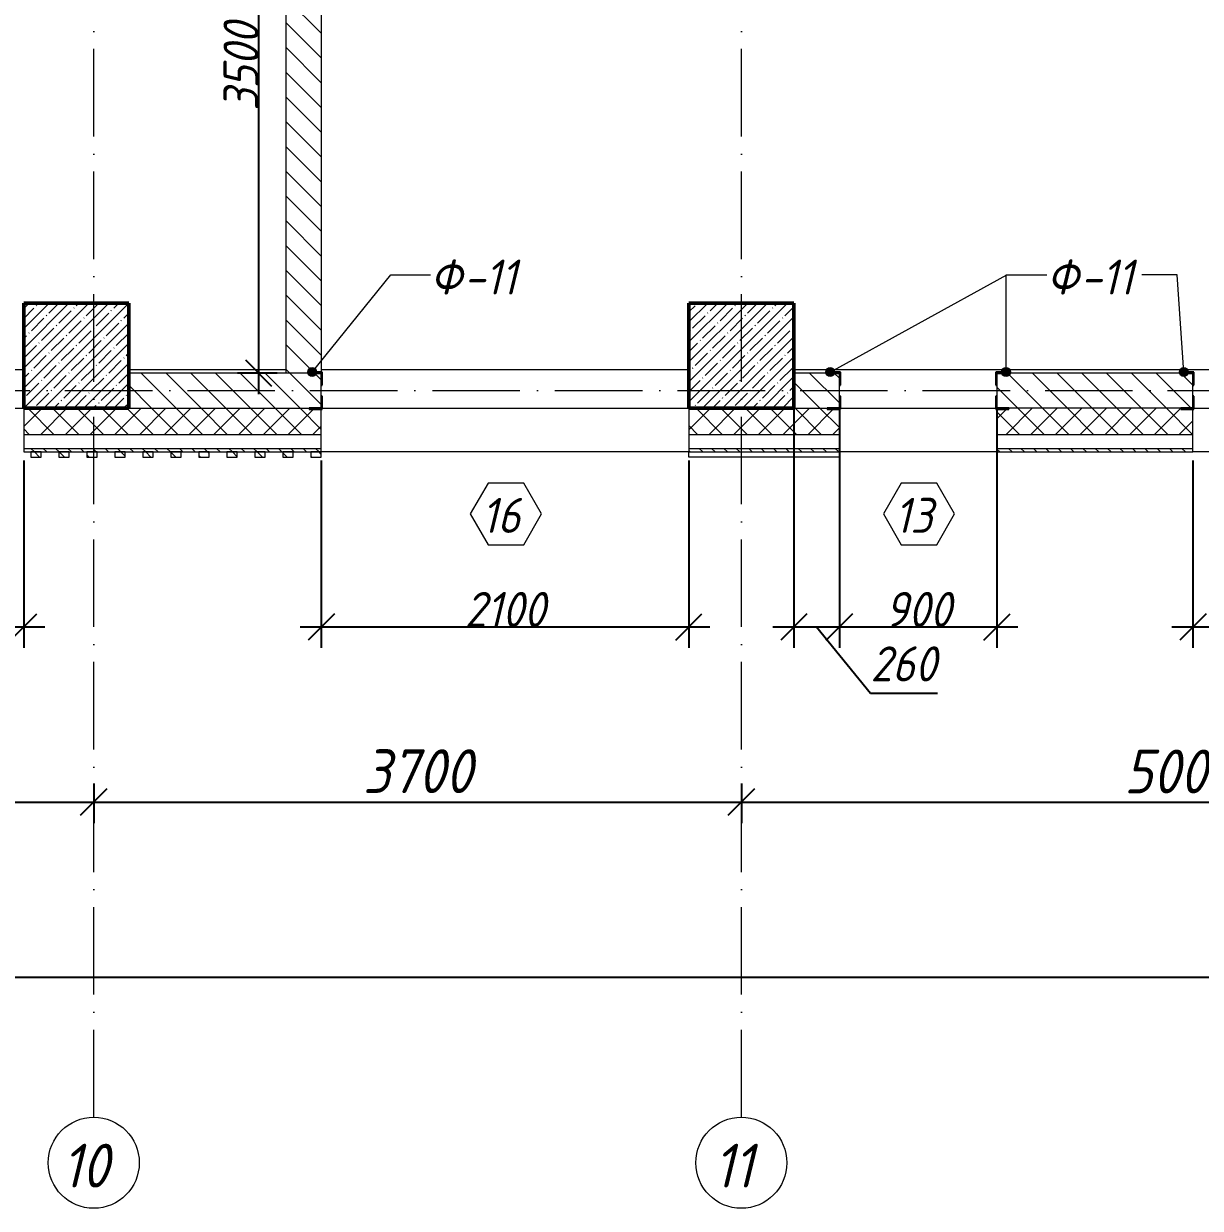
# Model space of a CAD drawing. Header units: millimetres. Extents: x -6064 to 178764, y -5836 to 29924.
# Drawn here: x 29210 to 35932, y -4670 to 2095 of the extents above; entities that cross this region are included whole.
import ezdxf

# ---------------------------------------------------------------- set-up
doc = ezdxf.new("R2010")
doc.units = ezdxf.units.MM
doc.linetypes.add('50_200_ШТРИХ_1Т_ш5_п1_п1_', pattern=[700, 500, -100, 0, -100])
doc.layers.add('A-ANNO-DIMS', color=7, linetype='Continuous')
for name, color, linetype, lineweight in [('A-GENM-1', 7, 'Continuous', 25), ('A-GENM-IDEN', 7, 'Continuous', 9), ('A-GLAZ-IDEN', 7, 'Continuous', 9), ('A-WALL-4', 7, 'Continuous', 9), ('A-WALL-FNSH-1', 7, 'Continuous', 9), ('A-WALL-FNSH-5', 7, 'Continuous', 5), ('A-WALL-PATT-1', 7, 'Continuous', 5), ('I-WALL', 7, 'Continuous', 5), ('S-COLS-1', 7, 'Continuous', 5), ('S-COLS-2', 7, 'Continuous', 50), ('Оси', 7, 'Continuous', 9), ('Оси-1', 7, '50_200_ШТРИХ_1Т_ш5_п1_п1_', 9)]:
    doc.layers.add(name, color=color, linetype=linetype, lineweight=lineweight)
for name, color, linetype, lineweight, true_color in [('A-WALL-1', 7, 'Continuous', 13, 0xce0000), ('A-WALL-FNSH-2', 7, 'Continuous', 13, 0xce0000), ('A-WALL-PATT-2', 7, 'Continuous', 5, 0xce0000)]:
    doc.layers.add(name, color=color, linetype=linetype, lineweight=lineweight, true_color=true_color)
doc.styles.add('ISOCPEUR_I', font='isocpeui.ttf', dxfattribs={"width": 0.9, "height": 250})
doc.styles.add('ISOCPEUR_I_2', font='isocpeui.ttf', dxfattribs={"width": 0.9, "height": 200})
doc.dimstyles.new('ISO-2_0_0_9К_СРЕДНИЙ', dxfattribs={"dimscale": 304.8, "dimtxt": 199.196235, "dimasz": 0.492126, "dimexe": 0.393701, "dimexo": 0, "dimgap": 0, "dimtad": 1, "dimdec": 0, "dimzin": 0, "dimdsep": 46, "dimtxsty": 'ISOCPEUR_I_2', "dimblk1": 'OBLIQUE', "dimblk2": 'OBLIQUE', "dimsah": 1, "dimcen": 0.09, "dimdle": 0.393701, "dimazin": 0, "dimtfac": 1, "dimtdec": 4, "dimtix": 1, "dimtmove": 1, "dimatfit": 3, "dimfxl": 1, "dimtvp": 1, "dimtolj": 1, "dimtzin": 0, "dimarcsym": 2})
doc.dimstyles.new('ISO-2_0_0_9К_СРЕДНИЙ_2', dxfattribs={"dimscale": 304.8, "dimtxt": 199.196235, "dimasz": 0.492126, "dimexe": 0.393701, "dimexo": 0, "dimgap": 0, "dimtad": 1, "dimdec": 0, "dimzin": 0, "dimdsep": 46, "dimtxsty": 'ISOCPEUR_I_2', "dimblk1": 'OBLIQUE', "dimblk2": 'OBLIQUE', "dimsah": 1, "dimcen": 0.09, "dimdle": 0.393701, "dimazin": 0, "dimtfac": 1, "dimtdec": 4, "dimtix": 1, "dimtmove": 0, "dimatfit": 3, "dimfxl": 1, "dimtvp": 1, "dimtolj": 1, "dimtzin": 0, "dimarcsym": 2})
doc.dimstyles.new('ISO-2_5_0_9К_БОЛЬШОЙ__с_подложкой_', dxfattribs={"dimscale": 304.8, "dimtxt": 248.995294, "dimasz": 0.492126, "dimexe": 0.393701, "dimexo": 0, "dimgap": 0.164042, "dimtad": 1, "dimdec": 0, "dimzin": 0, "dimdsep": 46, "dimtxsty": 'ISOCPEUR_I', "dimblk1": 'OBLIQUE', "dimblk2": 'OBLIQUE', "dimsah": 1, "dimcen": 0.09, "dimdle": 0.393701, "dimazin": 0, "dimtfac": 1, "dimtdec": 4, "dimtix": 1, "dimtmove": 0, "dimatfit": 3, "dimfxl": 1, "dimtvp": 1, "dimtfill": 1, "dimtolj": 1, "dimtzin": 0, "dimarcsym": 2})
doc.dimstyles.new('ISO-2_5_0_9К_БОЛЬШОЙ__с_подложкой__2', dxfattribs={"dimscale": 304.8, "dimtxt": 248.995294, "dimasz": 0.492126, "dimexe": 0.393701, "dimexo": 0, "dimgap": 0.164042, "dimtad": 1, "dimdec": 0, "dimzin": 0, "dimdsep": 46, "dimtxsty": 'ISOCPEUR_I', "dimblk1": 'OBLIQUE', "dimblk2": 'OBLIQUE', "dimsah": 1, "dimcen": 0.09, "dimdle": 0.393701, "dimazin": 0, "dimtfac": 1, "dimtdec": 4, "dimtix": 1, "dimtmove": 2, "dimatfit": 3, "dimfxl": 1, "dimtvp": 1, "dimtfill": 1, "dimtolj": 1, "dimtzin": 0, "dimarcsym": 2})
pattern_1 = [(45, (0, 0), (-57.02463, 57.02463), []), (45, (57.025, 0), (-57.02463, 57.02463), [100.806, -20.161, 3.353, -16.808])]
pattern_2 = [(135, (0, 0), (-35.35534, -35.35534), [])]
pattern_3 = [(45, (0, 0), (-70.71068, 70.71068), []), (135, (0, 0), (-70.71068, -70.71068), [])]
pattern_4 = [(135, (0, 0), (-70.71068, -70.71068), [])]

# ---------------------------------------------------------------- blocks, each defined once
blk = doc.blocks.new('Фахверк_СКБ_Уголок - Ф-11_200х2500 h-28441216-АР1_1_Кладочный план 2 этажа')
at = {"layer": 'A-GENM-1'}
for p, q in [((200, 156), (125, 156)), ((125, 156), (125, 81)), ((131, 81), (131, 150)), ((131, 150), (200, 150)), ((200, 150), (200, 156)), ((125, 81), (131, 81)), ((131, 19), (125, 19)), ((125, 19), (125, -56)), ((131, -50), (131, 19)), ((125, -56), (200, -56)), ((200, -50), (131, -50)), ((200, -56), (200, -50))]:
    blk.add_line(p, q, dxfattribs=at)
blk = doc.blocks.new('Ось сетки - Круг_Ø6_00__ISO-2_5_0_9K_ кружки поменьше-23056867-АР1_1_Кладочный план 2 этажа')
at = {"layer": 'Оси'}
blk.add_circle((0, 0), 2.6, dxfattribs=at)
blk = doc.blocks.new('_Oblique')
at = {"color": 0, "linetype": 'ByBlock', "lineweight": -2}
blk.add_line((-0.5, -0.5), (0.5, 0.5), dxfattribs=at)
blk = doc.blocks.new('DIMBLOCK79-АР1_1_Кладочный план 2 этажа')
at = {"layer": 'A-ANNO-DIMS', "color": 0, "lineweight": -2, "transparency": 16777216}
for p, q in [((26409.7, -403), (26409.7, -1470)), ((29209.7, -400), (29209.7, -1470)), ((26289.7, -1350), (29329.7, -1350))]:
    blk.add_line(p, q, dxfattribs=at)
at = {"layer": 'Defpoints', "color": 0, "transparency": 16777216}
for p in [(26409.7, -403), (29209.7, -400), (29209.7, -1350)]:
    blk.add_point(p, dxfattribs=at)
at = {"layer": 'A-ANNO-DIMS', "color": 0, "lineweight": -2, "transparency": 16777216, "xscale": 150, "yscale": 150, "zscale": 150, "rotation": 180}
blk.add_blockref('_Oblique', (26409.7, -1350), dxfattribs=at)
at = {"layer": 'A-ANNO-DIMS', "color": 0, "lineweight": -2, "transparency": 16777216, "xscale": 150, "yscale": 150, "zscale": 150}
blk.add_blockref('_Oblique', (29209.7, -1350), dxfattribs=at)
at = {"layer": 'A-ANNO-DIMS', "color": 0, "transparency": 16777216, "insert": (27809.7, -1250), "char_height": 200, "width": 606.782, "attachment_point": 5, "style": 'ISOCPEUR_I_2'}
blk.add_mtext('\\A1;2800', dxfattribs=at)
blk = doc.blocks.new('DIMBLOCK80-АР1_1_Кладочный план 2 этажа')
at = {"layer": 'A-ANNO-DIMS', "color": 0, "lineweight": -2, "transparency": 16777216}
for p, q in [((30910, -400), (30910, -1470)), ((33010, -400), (33010, -1470)), ((30790, -1350), (33130, -1350))]:
    blk.add_line(p, q, dxfattribs=at)
at = {"layer": 'Defpoints', "color": 0, "transparency": 16777216}
for p in [(30910, -400), (33010, -400), (33010, -1350)]:
    blk.add_point(p, dxfattribs=at)
at = {"layer": 'A-ANNO-DIMS', "color": 0, "lineweight": -2, "transparency": 16777216, "xscale": 150, "yscale": 150, "zscale": 150, "rotation": 180}
blk.add_blockref('_Oblique', (30910, -1350), dxfattribs=at)
at = {"layer": 'A-ANNO-DIMS', "color": 0, "lineweight": -2, "transparency": 16777216, "xscale": 150, "yscale": 150, "zscale": 150}
blk.add_blockref('_Oblique', (33010, -1350), dxfattribs=at)
at = {"layer": 'A-ANNO-DIMS', "color": 0, "transparency": 16777216, "insert": (31960, -1250), "char_height": 200, "width": 560.814, "attachment_point": 5, "style": 'ISOCPEUR_I_2'}
blk.add_mtext('\\A1;2100', dxfattribs=at)
blk = doc.blocks.new('DIMBLOCK81-АР1_1_Кладочный план 2 этажа')
at = {"layer": 'A-ANNO-DIMS', "color": 0, "lineweight": -2, "transparency": 16777216}
for p, q in [((33610, -100), (33610, -1470)), ((33870, -100), (33870, -1470)), ((33490, -1350), (33990, -1350)), ((33740, -1350), (34048, -1727.5)), ((34048, -1727.5), (34430.3, -1727.5))]:
    blk.add_line(p, q, dxfattribs=at)
at = {"layer": 'Defpoints', "color": 0, "transparency": 16777216}
for p in [(33610, -100), (33870, -100), (33870, -1350)]:
    blk.add_point(p, dxfattribs=at)
at = {"layer": 'A-ANNO-DIMS', "color": 0, "lineweight": -2, "transparency": 16777216, "xscale": 150, "yscale": 150, "zscale": 150, "rotation": 180}
blk.add_blockref('_Oblique', (33610, -1350), dxfattribs=at)
at = {"layer": 'A-ANNO-DIMS', "color": 0, "lineweight": -2, "transparency": 16777216, "xscale": 150, "yscale": 150, "zscale": 150}
blk.add_blockref('_Oblique', (33870, -1350), dxfattribs=at)
at = {"layer": 'A-ANNO-DIMS', "color": 0, "transparency": 16777216, "insert": (34048, -1460.9), "char_height": 200, "width": 455.087, "attachment_point": 1, "line_spacing_factor": 1.149209, "style": 'ISOCPEUR_I_2'}
blk.add_mtext('\\A1;260', dxfattribs=at)
blk = doc.blocks.new('DIMBLOCK82-АР1_1_Кладочный план 2 этажа')
at = {"layer": 'A-ANNO-DIMS', "color": 0, "lineweight": -2, "transparency": 16777216}
for p, q in [((33870, -100), (33870, -1470)), ((34770, -100), (34770, -1470)), ((33750, -1350), (34890, -1350))]:
    blk.add_line(p, q, dxfattribs=at)
at = {"layer": 'Defpoints', "color": 0, "transparency": 16777216}
for p in [(33870, -100), (34770, -100), (34770, -1350)]:
    blk.add_point(p, dxfattribs=at)
at = {"layer": 'A-ANNO-DIMS', "color": 0, "lineweight": -2, "transparency": 16777216, "xscale": 150, "yscale": 150, "zscale": 150, "rotation": 180}
blk.add_blockref('_Oblique', (33870, -1350), dxfattribs=at)
at = {"layer": 'A-ANNO-DIMS', "color": 0, "lineweight": -2, "transparency": 16777216, "xscale": 150, "yscale": 150, "zscale": 150}
blk.add_blockref('_Oblique', (34770, -1350), dxfattribs=at)
at = {"layer": 'A-ANNO-DIMS', "color": 0, "transparency": 16777216, "insert": (34320, -1250), "char_height": 200, "width": 455.087, "attachment_point": 5, "style": 'ISOCPEUR_I_2'}
blk.add_mtext('\\A1;900', dxfattribs=at)
blk = doc.blocks.new('DIMBLOCK83-АР1_1_Кладочный план 2 этажа')
at = {"layer": 'A-ANNO-DIMS', "color": 0, "lineweight": -2, "transparency": 16777216}
for p, q in [((35890, -400), (35890, -1470)), ((37990, -400), (37990, -1470)), ((35770, -1350), (38110, -1350))]:
    blk.add_line(p, q, dxfattribs=at)
at = {"layer": 'Defpoints', "color": 0, "transparency": 16777216}
for p in [(35890, -400), (37990, -400), (37990, -1350)]:
    blk.add_point(p, dxfattribs=at)
at = {"layer": 'A-ANNO-DIMS', "color": 0, "lineweight": -2, "transparency": 16777216, "xscale": 150, "yscale": 150, "zscale": 150, "rotation": 180}
blk.add_blockref('_Oblique', (35890, -1350), dxfattribs=at)
at = {"layer": 'A-ANNO-DIMS', "color": 0, "lineweight": -2, "transparency": 16777216, "xscale": 150, "yscale": 150, "zscale": 150}
blk.add_blockref('_Oblique', (37990, -1350), dxfattribs=at)
at = {"layer": 'A-ANNO-DIMS', "color": 0, "transparency": 16777216, "insert": (36940, -1250), "char_height": 200, "width": 560.814, "attachment_point": 5, "style": 'ISOCPEUR_I_2'}
blk.add_mtext('\\A1;2100', dxfattribs=at)
blk = doc.blocks.new('DIMBLOCK136-АР1_1_Кладочный план 2 этажа')
at = {"layer": 'A-ANNO-DIMS', "color": 0, "lineweight": -2, "transparency": 16777216}
for p, q in [((25910, -2244.1), (25910, -2470.2)), ((29610, -2244.1), (29610, -2470.2)), ((25790, -2350.2), (29730, -2350.2))]:
    blk.add_line(p, q, dxfattribs=at)
at = {"layer": 'Defpoints', "color": 0, "transparency": 16777216}
for p in [(25910, -2244.1), (29610, -2244.1), (29610, -2350.2)]:
    blk.add_point(p, dxfattribs=at)
at = {"layer": 'A-ANNO-DIMS', "color": 0, "lineweight": -2, "transparency": 16777216, "xscale": 150, "yscale": 150, "zscale": 150, "rotation": 180}
blk.add_blockref('_Oblique', (25910, -2350.2), dxfattribs=at)
at = {"layer": 'A-ANNO-DIMS', "color": 0, "lineweight": -2, "transparency": 16777216, "xscale": 150, "yscale": 150, "zscale": 150}
blk.add_blockref('_Oblique', (29610, -2350.2), dxfattribs=at)
at = {"layer": 'A-ANNO-DIMS', "color": 0, "transparency": 16777216, "insert": (27760, -2173.6), "char_height": 250, "width": 758.478, "attachment_point": 5, "style": 'ISOCPEUR_I', "bg_fill": 3, "box_fill_scale": 1.1, "bg_fill_color": 256, "bg_fill_true_color": 13158600, "bg_fill_transparency": 0}
blk.add_mtext('\\A1;3700', dxfattribs=at)
blk = doc.blocks.new('DIMBLOCK137-АР1_1_Кладочный план 2 этажа')
at = {"layer": 'A-ANNO-DIMS', "color": 0, "lineweight": -2, "transparency": 16777216}
for p, q in [((29610, -2244.1), (29610, -2470.2)), ((33310, -2244.1), (33310, -2470.2)), ((29490, -2350.2), (33430, -2350.2))]:
    blk.add_line(p, q, dxfattribs=at)
at = {"layer": 'Defpoints', "color": 0, "transparency": 16777216}
for p in [(29610, -2244.1), (33310, -2244.1), (33310, -2350.2)]:
    blk.add_point(p, dxfattribs=at)
at = {"layer": 'A-ANNO-DIMS', "color": 0, "lineweight": -2, "transparency": 16777216, "xscale": 150, "yscale": 150, "zscale": 150, "rotation": 180}
blk.add_blockref('_Oblique', (29610, -2350.2), dxfattribs=at)
at = {"layer": 'A-ANNO-DIMS', "color": 0, "lineweight": -2, "transparency": 16777216, "xscale": 150, "yscale": 150, "zscale": 150}
blk.add_blockref('_Oblique', (33310, -2350.2), dxfattribs=at)
at = {"layer": 'A-ANNO-DIMS', "color": 0, "transparency": 16777216, "insert": (31460, -2173.6), "char_height": 250, "width": 758.478, "attachment_point": 5, "style": 'ISOCPEUR_I', "bg_fill": 3, "box_fill_scale": 1.1, "bg_fill_color": 256, "bg_fill_true_color": 13158600, "bg_fill_transparency": 0}
blk.add_mtext('\\A1;3700', dxfattribs=at)
blk = doc.blocks.new('DIMBLOCK138-АР1_1_Кладочный план 2 этажа')
at = {"layer": 'A-ANNO-DIMS', "color": 0, "lineweight": -2, "transparency": 16777216}
for p, q in [((33310, -2244.1), (33310, -2470.2)), ((38310, -2244.1), (38310, -2470.2)), ((33190, -2350.2), (38430, -2350.2))]:
    blk.add_line(p, q, dxfattribs=at)
at = {"layer": 'Defpoints', "color": 0, "transparency": 16777216}
for p in [(33310, -2244.1), (38310, -2244.1), (38310, -2350.2)]:
    blk.add_point(p, dxfattribs=at)
at = {"layer": 'A-ANNO-DIMS', "color": 0, "lineweight": -2, "transparency": 16777216, "xscale": 150, "yscale": 150, "zscale": 150, "rotation": 180}
blk.add_blockref('_Oblique', (33310, -2350.2), dxfattribs=at)
at = {"layer": 'A-ANNO-DIMS', "color": 0, "lineweight": -2, "transparency": 16777216, "xscale": 150, "yscale": 150, "zscale": 150}
blk.add_blockref('_Oblique', (38310, -2350.2), dxfattribs=at)
at = {"layer": 'A-ANNO-DIMS', "color": 0, "transparency": 16777216, "insert": (35810, -2175.2), "char_height": 250, "width": 758.478, "attachment_point": 5, "style": 'ISOCPEUR_I', "bg_fill": 3, "box_fill_scale": 1.1, "bg_fill_color": 256, "bg_fill_true_color": 13158600, "bg_fill_transparency": 0}
blk.add_mtext('\\A1;5000', dxfattribs=at)
blk = doc.blocks.new('DIMBLOCK169-АР1_1_Кладочный план 2 этажа')
at = {"layer": 'A-ANNO-DIMS', "color": 0, "lineweight": -2, "transparency": 16777216}
for p, q in [((110, -3243.8), (110, -3469.8)), ((125010, -3243.8), (125010, -3469.8)), ((-10, -3349.8), (60785.8, -3349.8)), ((125130, -3349.8), (61788, -3349.8))]:
    blk.add_line(p, q, dxfattribs=at)
at = {"layer": 'Defpoints', "color": 0, "transparency": 16777216}
for p in [(110, -3243.8), (125010, -3243.8), (125010, -3349.8)]:
    blk.add_point(p, dxfattribs=at)
at = {"layer": 'A-ANNO-DIMS', "color": 0, "lineweight": -2, "transparency": 16777216, "xscale": 150, "yscale": 150, "zscale": 150, "rotation": 180}
blk.add_blockref('_Oblique', (110, -3349.8), dxfattribs=at)
at = {"layer": 'A-ANNO-DIMS', "color": 0, "lineweight": -2, "transparency": 16777216, "xscale": 150, "yscale": 150, "zscale": 150}
blk.add_blockref('_Oblique', (125010, -3349.8), dxfattribs=at)
at = {"layer": 'A-ANNO-DIMS', "color": 0, "transparency": 16777216, "insert": (60735.3, -2973.2), "char_height": 250, "width": 1103.241, "attachment_point": 1, "line_spacing_factor": 1.149209, "style": 'ISOCPEUR_I', "bg_fill": 3, "box_fill_scale": 1.1, "bg_fill_color": 256, "bg_fill_true_color": 13158600, "bg_fill_transparency": 0}
blk.add_mtext('\\A1;124900', dxfattribs=at)
blk = doc.blocks.new('AAR_СКБ_Марка_Окна_Перемычка и проем - Марка проема-25443838-АР1_1_Кладочный план 2 этажа')
at = {"layer": 'A-GLAZ-IDEN'}
for p, q in [((-0.968, -0.984), (-1.986, -2.747)), ((1.067, -0.984), (-0.968, -0.984)), ((2.085, -2.747), (1.067, -0.984)), ((-1.986, -2.747), (-0.968, -4.509)), ((1.067, -4.509), (2.085, -2.747)), ((-0.968, -4.509), (1.067, -4.509))]:
    blk.add_line(p, q, dxfattribs=at)
blk = doc.blocks.new('DIMBLOCK577-АР1_1_Кладочный план 2 этажа')
at = {"layer": 'A-ANNO-DIMS', "color": 0, "lineweight": -2, "transparency": 16777216}
for p, q in [((30551.3, 3720), (30551.3, -20)), ((30704, 3600), (30431.3, 3600)), ((30657.4, 100), (30431.3, 100))]:
    blk.add_line(p, q, dxfattribs=at)
at = {"layer": 'Defpoints', "color": 0, "transparency": 16777216}
for p in [(30704, 3600), (30551.3, 100), (30657.4, 100)]:
    blk.add_point(p, dxfattribs=at)
at = {"layer": 'A-ANNO-DIMS', "color": 0, "lineweight": -2, "transparency": 16777216, "xscale": 150, "yscale": 150, "zscale": 150}
for p, rotation in [((30551.3, 3600), 90), ((30551.3, 100), 270)]:
    blk.add_blockref('_Oblique', p, dxfattribs=dict(at, rotation=rotation))
at = {"layer": 'A-ANNO-DIMS', "color": 0, "transparency": 16777216, "insert": (30451.3, 1850), "char_height": 200, "width": 606.782, "attachment_point": 5, "rotation": 90, "style": 'ISOCPEUR_I_2'}
blk.add_mtext('\\A1;3500', dxfattribs=at)

msp = doc.modelspace()

# ---------------------------------------------------------------- hatches: boundary and pattern name
at = {"layer": 'A-GENM-IDEN'}
h = msp.add_hatch(color=256, dxfattribs=at)
edge = h.paths.add_edge_path(flags=0)
edge.add_arc((30857.7, 106), 25, 0, 360)
h = msp.add_hatch(color=256, dxfattribs=at)
edge = h.paths.add_edge_path(flags=0)
edge.add_arc((33817.7, 106), 25, 0, 360)
h = msp.add_hatch(color=256, dxfattribs=at)
edge = h.paths.add_edge_path(flags=0)
edge.add_arc((34822.3, 106), 25, 0, 360)
h = msp.add_hatch(color=256, dxfattribs=at)
edge = h.paths.add_edge_path(flags=0)
edge.add_arc((35837.7, 106), 25, 0, 360)
at = {"layer": 'A-WALL-PATT-1'}
h = msp.add_hatch(dxfattribs=at)
h.set_pattern_fill('FP_11', color=256, style=0, pattern_type=2)
h.set_pattern_definition(pattern_3)
h.paths.add_polyline_path([(71560, -250), (75700, -250), (75700, -100), (71560, -100)], flags=0)
h.paths.add_polyline_path([(68852.3, -250), (70660, -250), (70660, -100), (67060, -100), (67060, -250)], flags=0)
h.paths.add_polyline_path([(56410, -250), (57160, -250), (57159.5, -106), (57091, -106), (57091, -100), (56410, -100)], flags=0)
h.paths.add_polyline_path([(60910, -250), (62060, -250), (62059.5, -106), (61991, -106), (61991, -100), (60910, -100), (60910, -106)], flags=0)
h.paths.add_polyline_path([(53297, -250), (53310, -250), (53309.5, -106), (53241, -106), (53241, -100), (51910, -100), (51910, -250), (53241, -250)], flags=0)
h.paths.add_polyline_path([(24830, -250), (26409.7, -250), (26409.2, -106), (26340.7, -106), (26340.7, -100), (24899, -100), (24899, -106), (24830, -106)], flags=0)
h.paths.add_polyline_path([(34839, -250), (35890, -250), (35889.5, -106), (35821, -106), (35821, -100), (34839, -100), (34839, -106), (34770, -106), (34770, -250)], flags=0)
h.paths.add_polyline_path([(43660, -250), (43659.5, -106), (43591, -106), (43591, -100), (42729, -100), (42729, -106), (42660, -106), (42660, -250), (42729, -250)], flags=0)
h.paths.add_polyline_path([(22661, -250), (22730, -250), (22729.5, -106), (22661, -106), (22661, -100), (21679, -100), (21679, -106), (21610, -106), (21610, -250)], flags=0)
h.paths.add_polyline_path([(17260, -250), (17260, -100), (16179, -100), (16179, -106), (16110, -106), (16110, -250), (16755.3, -250)], flags=0)
h.paths.add_polyline_path([(3730, -250), (3730, -100), (-260, -100), (-260, -250)], flags=0)
h.paths.add_polyline_path([(8260, -250), (8260, -100), (7549, -100), (7549, -106), (7480, -106), (7480, -250), (7660, -250)], flags=0)
h = msp.add_hatch(dxfattribs=at)
h.set_pattern_fill('FP_11', color=256, style=0, pattern_type=2)
h.set_pattern_definition(pattern_3)
h.paths.add_polyline_path([(58810, -250), (58809.5, -106), (58741, -106), (58741, -100), (58129, -100), (58129, -106), (58060, -106), (58060, -250), (58126.5, -250)], flags=0)
h.paths.add_polyline_path([(65787.8, -250), (66160, -250), (66160, -100), (65229, -100), (65229, -106), (65160, -106), (65160, -250)], flags=0)
h.paths.add_polyline_path([(33801, -250), (33870, -250), (33870, -106), (33801, -106), (33801, -100), (33010, -100), (33010, -250), (33610.2, -250)], flags=0)
h.paths.add_polyline_path([(44560, -250), (45310, -250), (45309.5, -106), (45241, -106), (45241, -100), (44629, -100), (44629, -106), (44560, -106)], flags=0)
h.paths.add_polyline_path([(18741, -250), (18810, -250), (18809.5, -106), (18741, -106), (18741, -100), (18229, -100), (18229, -106), (18160, -106), (18160, -250), (18229, -250)], flags=0)
h.paths.add_polyline_path([(5380, -250), (5379.5, -106), (5311, -106), (5311, -100), (4699, -100), (4699, -106), (4630, -106), (4630, -250), (5311, -250)], flags=0)
h = msp.add_hatch(dxfattribs=at)
h.set_pattern_fill('FP_11', color=256, style=0, pattern_type=2)
h.set_pattern_definition(pattern_3)
h.paths.add_polyline_path([(38207, -250), (39560, -250), (39559.5, -106), (39491, -106), (39491, -100), (37990, -100), (37990, -250)], flags=0)
h.paths.add_polyline_path([(48810, -250), (48809.5, -106), (48741, -106), (48741, -100), (47410, -100), (47410, -250), (48741, -250)], flags=0)
h.paths.add_polyline_path([(30910, -250), (30909.5, -106), (30841, -106), (30841, -100), (29210, -100), (29210, -250), (30897, -250)], flags=0)
h.paths.add_polyline_path([(11360, -250), (13010, -250), (13009.5, -106), (12941, -106), (12941, -100), (11429, -100), (11429, -106), (11360, -106)], flags=0)
h = msp.add_hatch(dxfattribs=at)
h.set_pattern_fill('FP_23', color=256, style=0, pattern_type=2)
h.set_pattern_definition(pattern_2)
h.paths.add_polyline_path([(75850, -350), (75930, -350), (75930, -330), (71560, -330), (71560, -350), (75700, -350)], flags=0)
h.paths.add_polyline_path([(70660, -350), (70660, -330), (67060, -330), (67060, -350), (68852.3, -350)], flags=0)
h.paths.add_polyline_path([(62060, -350), (62060, -330), (60910, -330), (60910, -350)], flags=0)
h.paths.add_polyline_path([(56594.2, -350), (57160, -350), (57160, -330), (56410, -330), (56410, -350)], flags=0)
h.paths.add_polyline_path([(51910, -350), (53310, -350), (53310, -330), (51910, -330)], flags=0)
h.paths.add_polyline_path([(34770, -350), (35890, -350), (35890, -330), (34770, -330)], flags=0)
h.paths.add_polyline_path([(42660, -350), (43660, -350), (43660, -330), (42660, -330)], flags=0)
h.paths.add_polyline_path([(26409.7, -350), (26409.7, -330), (24830, -330), (24830, -350)], flags=0)
h.paths.add_polyline_path([(16755.3, -350), (17260, -350), (17260, -330), (16110, -330), (16110, -350)], flags=0)
h.paths.add_polyline_path([(7480, -350), (8260, -350), (8260, -330), (7480, -330)], flags=0)
h.paths.add_polyline_path([(22730, -350), (22730, -330), (21610, -330), (21610, -350)], flags=0)
h.paths.add_polyline_path([(3730, -350), (3730, -330), (-360, -330), (-360, -350)], flags=0)
h = msp.add_hatch(dxfattribs=at)
h.set_pattern_fill('FP_23', color=256, style=0, pattern_type=2)
h.set_pattern_definition(pattern_2)
h.paths.add_polyline_path([(65787.8, -350), (66160, -350), (66160, -330), (65160, -330), (65160, -350)], flags=0)
h.paths.add_polyline_path([(58126.5, -350), (58810, -350), (58810, -330), (58060, -330), (58060, -350)], flags=0)
h.paths.add_polyline_path([(45310, -350), (45310, -330), (44560, -330), (44560, -350)], flags=0)
h.paths.add_polyline_path([(33870, -350), (33870, -330), (33010, -330), (33010, -350), (33610.2, -350)], flags=0)
h.paths.add_polyline_path([(4630, -350), (5380, -350), (5380, -330), (4630, -330)], flags=0)
h.paths.add_polyline_path([(18810, -350), (18810, -330), (18160, -330), (18160, -350)], flags=0)
h = msp.add_hatch(dxfattribs=at)
h.set_pattern_fill('FP_23', color=256, style=0, pattern_type=2)
h.set_pattern_definition(pattern_2)
h.paths.add_polyline_path([(48810, -350), (48810, -330), (47410, -330), (47410, -350)], flags=0)
h.paths.add_polyline_path([(38207, -350), (39560, -350), (39560, -330), (37990, -330), (37990, -350)], flags=0)
h.paths.add_polyline_path([(29210, -350), (30910, -350), (30910, -330), (29210, -330)], flags=0)
h.paths.add_polyline_path([(13010, -350), (13010, -330), (11360, -330), (11360, -350), (12158.5, -350)], flags=0)
h = msp.add_hatch(dxfattribs=at)
h.set_pattern_fill('FP_23', color=256, style=0, pattern_type=2)
h.set_pattern_definition(pattern_2)
h.paths.add_polyline_path([(29250, -380), (29310, -380), (29310, -350), (29250, -350)], flags=0)
h = msp.add_hatch(dxfattribs=at)
h.set_pattern_fill('FP_23', color=256, style=0, pattern_type=2)
h.set_pattern_definition(pattern_2)
h.paths.add_polyline_path([(29410, -380), (29470, -380), (29470, -350), (29410, -350)], flags=0)
h = msp.add_hatch(dxfattribs=at)
h.set_pattern_fill('FP_23', color=256, style=0, pattern_type=2)
h.set_pattern_definition(pattern_2)
h.paths.add_polyline_path([(29570, -380), (29630, -380), (29630, -350), (29570, -350)], flags=0)
h = msp.add_hatch(dxfattribs=at)
h.set_pattern_fill('FP_23', color=256, style=0, pattern_type=2)
h.set_pattern_definition(pattern_2)
h.paths.add_polyline_path([(29730, -380), (29790, -380), (29790, -350), (29730, -350)], flags=0)
h = msp.add_hatch(dxfattribs=at)
h.set_pattern_fill('FP_23', color=256, style=0, pattern_type=2)
h.set_pattern_definition(pattern_2)
h.paths.add_polyline_path([(29950, -380), (29950, -350), (29890, -350), (29890, -380)], flags=0)
h = msp.add_hatch(dxfattribs=at)
h.set_pattern_fill('FP_23', color=256, style=0, pattern_type=2)
h.set_pattern_definition(pattern_2)
h.paths.add_polyline_path([(30050, -380), (30110, -380), (30110, -350), (30050, -350)], flags=0)
h = msp.add_hatch(dxfattribs=at)
h.set_pattern_fill('FP_23', color=256, style=0, pattern_type=2)
h.set_pattern_definition(pattern_2)
h.paths.add_polyline_path([(30270, -380), (30270, -350), (30210, -350), (30210, -380)], flags=0)
h = msp.add_hatch(dxfattribs=at)
h.set_pattern_fill('FP_23', color=256, style=0, pattern_type=2)
h.set_pattern_definition(pattern_2)
h.paths.add_polyline_path([(30370, -380), (30430, -380), (30430, -350), (30370, -350)], flags=0)
h = msp.add_hatch(dxfattribs=at)
h.set_pattern_fill('FP_23', color=256, style=0, pattern_type=2)
h.set_pattern_definition(pattern_2)
h.paths.add_polyline_path([(30590, -380), (30590, -350), (30530, -350), (30530, -380)], flags=0)
h = msp.add_hatch(dxfattribs=at)
h.set_pattern_fill('FP_23', color=256, style=0, pattern_type=2)
h.set_pattern_definition(pattern_2)
h.paths.add_polyline_path([(30690, -380), (30750, -380), (30750, -350), (30690, -350)], flags=0)
h = msp.add_hatch(dxfattribs=at)
h.set_pattern_fill('FP_23', color=256, style=0, pattern_type=2)
h.set_pattern_definition(pattern_2)
h.paths.add_polyline_path([(30910, -380), (30910, -350), (30850, -350), (30850, -380)], flags=0)
at = {"layer": 'A-WALL-PATT-2'}
h = msp.add_hatch(dxfattribs=at)
h.set_pattern_fill('FP_22', color=256, style=0, pattern_type=2)
h.set_pattern_definition(pattern_4)
h.paths.add_polyline_path([(30710, 100), (30841, 100), (30841, 106), (30910, 106), (30910, 3594), (30841, 3594), (30841, 3600), (30910, 3600), (30910, 7700), (30710, 7700), (30710, 3600), (30779, 3600), (30779, 3594), (30710, 3594), (30710, 106)], flags=0)
h = msp.add_hatch(dxfattribs=at)
h.set_pattern_fill('FP_22', color=256, style=0, pattern_type=2)
h.set_pattern_definition(pattern_4)
h.paths.add_polyline_path([(30910, -100), (30910, 100), (29809.7, 100), (29809.7, -100), (30841, -100)], flags=0)
h = msp.add_hatch(dxfattribs=at)
h.set_pattern_fill('FP_22', color=256, style=0, pattern_type=2)
h.set_pattern_definition(pattern_4)
h.paths.add_polyline_path([(35890, -100), (35890, 100), (34770, 100), (34770, -100), (35821, -100)], flags=0)
h.paths.add_polyline_path([(33870, -100), (33870, 100), (33610, 100), (33610.2, -100), (33801, -100)], flags=0)
at = {"layer": 'S-COLS-1'}
h = msp.add_hatch(dxfattribs=at)
h.set_pattern_fill('FP_7', color=256, style=0, pattern_type=2)
h.set_pattern_definition(pattern_1)
h.paths.add_polyline_path([(29209.7, -100), (29809.7, -100), (29809.7, 500), (29209.7, 500), (29209.7, 110.9)], flags=0)
h = msp.add_hatch(dxfattribs=at)
h.set_pattern_fill('FP_7', color=256, style=0, pattern_type=2)
h.set_pattern_definition(pattern_1)
h.paths.add_polyline_path([(33010, -100), (33610, -100), (33610, 500), (33010, 500), (33010, 110.9)], flags=0)

# ---------------------------------------------------------------- linework, layer by layer
at = {"layer": 'A-GENM-IDEN'}
for p, q in [((30857.7, 106), (31307.1, 660.7)), ((31307.1, 660.7), (31533.2, 660.7)), ((33817.7, 106), (34826.7, 660.7)), ((34822.3, 660.7), (35056.1, 660.7)), ((34822.3, 106), (34822.3, 660.7)), ((34826.7, 660.7), (35056.1, 660.7)), ((35799.7, 660.7), (35598.3, 660.7)), ((35837.7, 106), (35799.7, 660.7))]:
    msp.add_line(p, q, dxfattribs=at)
for centre in [(30857.7, 106), (33817.7, 106), (34822.3, 106), (35837.7, 106)]:
    msp.add_circle(centre, 25, dxfattribs=at)
at = {"layer": 'A-WALL-1'}
for p, q in [((30841, 100), (29809.7, 100)), ((29809.7, 100), (29809.7, -100)), ((33801, 100), (33610, 100)), ((33610, 100), (33610, -100)), ((35821, 100), (34839, 100)), ((30910, -31), (30910, 31)), ((33870, -31), (33870, 31)), ((34770, 31), (34770, -31)), ((35890, -31), (35890, 31)), ((29809.7, -100), (30841, -100)), ((33610, -100), (33801, -100))]:
    msp.add_line(p, q, dxfattribs=at)
at = {"layer": 'A-WALL-4'}
for p, q in [((26415.7, -100), (29210, -100)), ((29209.7, -100), (29209.7, -330)), ((29809.7, -100), (29210, -100)), ((30910, -330), (30910, -106)), ((30916, -100), (33610, -100)), ((33010, -100), (33010, -330)), ((33870, -330), (33870, -106)), ((33876, -100), (34764, -100)), ((34770, -106), (34770, -330)), ((35821, -100), (34839, -100)), ((35890, -330), (35890, -106)), ((35896, -100), (38540, -100)), ((29209.7, -250), (29210, -250)), ((29210, -250), (30910, -250)), ((33010, -250), (33870, -250)), ((34770, -250), (35890, -250)), ((29209.7, -330), (29210, -330)), ((29210, -330), (30910, -330)), ((33010, -330), (33870, -330)), ((34770, -330), (35890, -330)), ((33010, -350), (30910, -350)), ((34770, -350), (33870, -350)), ((37990, -350), (35890, -350))]:
    msp.add_line(p, q, dxfattribs=at)
at = {"layer": 'A-WALL-FNSH-1'}
for p, q in [((29209.7, -330), (29209.7, -350)), ((30910, -350), (30910, -330)), ((33010, -330), (33010, -350)), ((33870, -350), (33870, -330)), ((34770, -330), (34770, -350)), ((35890, -350), (35890, -330)), ((29209.7, -350), (29210, -350)), ((29210, -350), (30910, -350)), ((33010, -350), (33870, -350)), ((34770, -350), (35890, -350))]:
    msp.add_line(p, q, dxfattribs=at)
at = {"layer": 'A-WALL-FNSH-2'}
for p, q in [((30710, 100), (30710, 3525)), ((30910, 3525), (30910, 106))]:
    msp.add_line(p, q, dxfattribs=at)
at = {"layer": 'A-WALL-FNSH-5'}
for p, q in [((29310, -350), (29250, -350)), ((29250, -350), (29250, -380)), ((29250, -380), (29310, -380)), ((29310, -380), (29310, -350)), ((29470, -350), (29410, -350)), ((29410, -350), (29410, -380)), ((29410, -380), (29470, -380)), ((29470, -380), (29470, -350)), ((29630, -350), (29570, -350)), ((29570, -350), (29570, -380)), ((29570, -380), (29630, -380)), ((29630, -380), (29630, -350)), ((29790, -350), (29730, -350)), ((29730, -350), (29730, -380)), ((29730, -380), (29790, -380)), ((29790, -380), (29790, -350)), ((29950, -350), (29890, -350)), ((29890, -350), (29890, -380)), ((29890, -380), (29950, -380)), ((29950, -380), (29950, -350)), ((30110, -350), (30050, -350)), ((30050, -350), (30050, -380)), ((30050, -380), (30110, -380)), ((30110, -380), (30110, -350)), ((30270, -350), (30210, -350)), ((30210, -350), (30210, -380)), ((30210, -380), (30270, -380)), ((30270, -380), (30270, -350)), ((30430, -350), (30370, -350)), ((30370, -350), (30370, -380)), ((30370, -380), (30430, -380)), ((30430, -380), (30430, -350)), ((30590, -350), (30530, -350)), ((30530, -350), (30530, -380)), ((30530, -380), (30590, -380)), ((30590, -380), (30590, -350)), ((30750, -350), (30690, -350)), ((30690, -350), (30690, -380)), ((30690, -380), (30750, -380)), ((30750, -380), (30750, -350)), ((30910, -350), (30850, -350)), ((30850, -350), (30850, -380)), ((30850, -380), (30910, -380)), ((30910, -380), (30910, -350))]:
    msp.add_line(p, q, dxfattribs=at)
at = {"layer": 'I-WALL'}
for p, q in [((26160, 120), (29209.7, 120)), ((29809.7, 120), (30710, 120)), ((30910, 120), (33010, 120)), ((33610, 120), (37990, 120)), ((33010, -380), (33010, -350)), ((33870, -380), (33010, -380)), ((33870, -380), (33870, -350))]:
    msp.add_line(p, q, dxfattribs=at)
at = {"layer": 'S-COLS-2'}
for p, q in [((29809.7, 500), (29209.7, 500)), ((29209.7, 500), (29209.7, -100)), ((29809.7, -100), (29809.7, 500)), ((33610, 500), (33010, 500)), ((33010, 500), (33010, -100)), ((33610, -100), (33610, 500)), ((29209.7, -100), (29809.7, -100)), ((33010, -100), (33610, -100))]:
    msp.add_line(p, q, dxfattribs=at)
at = {"layer": 'Оси-1'}
for p, q in [((29610, -4150), (29610, 28636.9)), ((33310, -4150), (33310, 28636.9)), ((-4160, 0), (125951.6, 0))]:
    msp.add_line(p, q, dxfattribs=at)

# ---------------------------------------------------------------- block references
at = {"layer": 'A-GENM-1', "rotation": 180}
for p in [(31041, 50), (34001, 50), (36021, 50)]:
    msp.add_blockref('Фахверк_СКБ_Уголок - Ф-11_200х2500 h-28441216-АР1_1_Кладочный план 2 этажа', p, dxfattribs=at)
at = {"layer": 'A-GENM-1'}
msp.add_blockref('Фахверк_СКБ_Уголок - Ф-11_200х2500 h-28441216-АР1_1_Кладочный план 2 этажа', (34639, -50), dxfattribs=at)
at = {"layer": 'A-GLAZ-IDEN', "xscale": 99.99999999999993, "yscale": 99.99999999999993, "zscale": 99.99999999999993}
for p in [(31960, -430), (34320, -430)]:
    msp.add_blockref('AAR_СКБ_Марка_Окна_Перемычка и проем - Марка проема-25443838-АР1_1_Кладочный план 2 этажа', p, dxfattribs=at)
at = {"layer": 'Оси', "xscale": 99.99999999999993, "yscale": 99.99999999999993, "zscale": 99.99999999999993}
for p in [(29610, -4410), (33310, -4410)]:
    msp.add_blockref('Ось сетки - Круг_Ø6_00__ISO-2_5_0_9K_ кружки поменьше-23056867-АР1_1_Кладочный план 2 этажа', p, dxfattribs=at)

# ---------------------------------------------------------------- texts
at = {"layer": 'A-GENM-IDEN', "char_height": 200, "attachment_point": 1, "style": 'ISOCPEUR_I_2'}
for s, insert, width in [('\\fISOCPEUR|b0|i1|c204|p34|;\\W.9;Ф', (31533.2, 748.3), 230.886), ('-11', (31723.7, 748.3), 389.62), ('\\fISOCPEUR|b0|i1|c204|p34|;\\W.9;Ф', (35056.1, 748.3), 230.886), ('\\fISOCPEUR|b0|i1|c204|p34|;\\W.9;Ф', (35056.1, 748.3), 230.886), ('\\fISOCPEUR|b0|i1|c204|p34|;\\W.9;Ф', (35056.1, 748.3), 230.886), ('-11', (35246.6, 748.3), 389.62), ('-11', (35246.6, 748.3), 389.62), ('-11', (35246.6, 748.3), 389.62)]:
    msp.add_mtext(s, dxfattribs=dict(at, insert=insert, width=width))
at = {"layer": 'A-GLAZ-IDEN', "char_height": 200, "width": 274.177, "attachment_point": 1, "style": 'ISOCPEUR_I_2'}
for s, insert in [('16', (31826.1, -612.7)), ('13', (34186.1, -612.7))]:
    msp.add_mtext(s, dxfattribs=dict(at, insert=insert))
at = {"layer": 'Оси', "char_height": 250, "attachment_point": 1, "style": 'ISOCPEUR_I'}
for s, insert, width in [('10', (29428.9, -4301.2), 346.329), ('11', (33152.8, -4301.2), 288.607)]:
    msp.add_mtext(s, dxfattribs=dict(at, insert=insert, width=width))

# ---------------------------------------------------------------- dimensions: what is measured, and where the dimension line sits
at = {"layer": 'A-ANNO-DIMS'}
dim = msp.add_linear_dim(base=(30551.3, 100), p1=(30704, 3600), p2=(30657.4, 100), angle=90, dimstyle='ISO-2_0_0_9К_СРЕДНИЙ_2', override={"dimpost": '<>', "dimfxl": 3500.310208}, dxfattribs=at)
dim.commit()
dim.dimension.update_dxf_attribs({"geometry": 'DIMBLOCK577-АР1_1_Кладочный план 2 этажа', "text_midpoint": (30451.3, 1850)})
dim = msp.add_linear_dim(base=(33870, -1350), p1=(33610, -100), p2=(33870, -100), dimstyle='ISO-2_0_0_9К_СРЕДНИЙ', override={"dimpost": '<>', "dimfxl": 259.999887}, dxfattribs=at)
dim.commit()
dim.dimension.update_dxf_attribs({"geometry": 'DIMBLOCK81-АР1_1_Кладочный план 2 этажа', "text_midpoint": (34048, -1727.5), "dimtype": 160})
for base, p1, p2, override, picture, middle in [((34770, -1350), (33870, -100), (34770, -100), {"dimpost": '<>', "dimfxl": 900}, 'DIMBLOCK82-АР1_1_Кладочный план 2 этажа', (34320, -1250)), ((29209.7, -1350), (26409.7, -403), (29209.7, -400), {"dimpost": '<>', "dimfxl": 2800.001659}, 'DIMBLOCK79-АР1_1_Кладочный план 2 этажа', (27809.7, -1250)), ((33010, -1350), (30910, -400), (33010, -400), {"dimpost": '<>', "dimfxl": 2100}, 'DIMBLOCK80-АР1_1_Кладочный план 2 этажа', (31960, -1250)), ((37990, -1350), (35890, -400), (37990, -400), {"dimpost": '<>', "dimfxl": 2100}, 'DIMBLOCK83-АР1_1_Кладочный план 2 этажа', (36940, -1250))]:
    dim = msp.add_linear_dim(base=base, p1=p1, p2=p2, dimstyle='ISO-2_0_0_9К_СРЕДНИЙ_2', override=override, dxfattribs=at)
    dim.commit()
    dim.dimension.update_dxf_attribs({"geometry": picture, "text_midpoint": middle})

# ---------------------------------------------------------------- next in the draw order: dimensions: what is measured, and where the dimension line sits
dim = msp.add_linear_dim(base=(29610, -2350.2), p1=(25910, -2244.1), p2=(29610, -2244.1), dimstyle='ISO-2_5_0_9К_БОЛЬШОЙ__с_подложкой_', override={"dimpost": '<>', "dimfxl": 3700}, dxfattribs=at)
dim.commit()
dim.dimension.update_dxf_attribs({"geometry": 'DIMBLOCK136-АР1_1_Кладочный план 2 этажа', "text_midpoint": (27760, -2173.6)})
dim = msp.add_linear_dim(base=(125010, -3349.8), p1=(110, -3243.8), p2=(125010, -3243.8), dimstyle='ISO-2_5_0_9К_БОЛЬШОЙ__с_подложкой__2', override={"dimpost": '<>', "dimfxl": 124899.999966}, dxfattribs=at)
dim.commit()
dim.dimension.update_dxf_attribs({"geometry": 'DIMBLOCK169-АР1_1_Кладочный план 2 этажа', "text_midpoint": (61286.9, -3139.9), "dimtype": 160})

# ---------------------------------------------------------------- next in the draw order: dimensions: what is measured, and where the dimension line sits
dim = msp.add_linear_dim(base=(33310, -2350.2), p1=(29610, -2244.1), p2=(33310, -2244.1), dimstyle='ISO-2_5_0_9К_БОЛЬШОЙ__с_подложкой_', override={"dimpost": '<>', "dimfxl": 3700}, dxfattribs=at)
dim.commit()
dim.dimension.update_dxf_attribs({"geometry": 'DIMBLOCK137-АР1_1_Кладочный план 2 этажа', "text_midpoint": (31460, -2173.6)})

# ---------------------------------------------------------------- next in the draw order: dimensions: what is measured, and where the dimension line sits
dim = msp.add_linear_dim(base=(38310, -2350.2), p1=(33310, -2244.1), p2=(38310, -2244.1), dimstyle='ISO-2_5_0_9К_БОЛЬШОЙ__с_подложкой_', override={"dimpost": '<>', "dimfxl": 5000}, dxfattribs=at)
dim.commit()
dim.dimension.update_dxf_attribs({"geometry": 'DIMBLOCK138-АР1_1_Кладочный план 2 этажа', "text_midpoint": (35810, -2175.2)})

doc.saveas('drawing.dxf')
